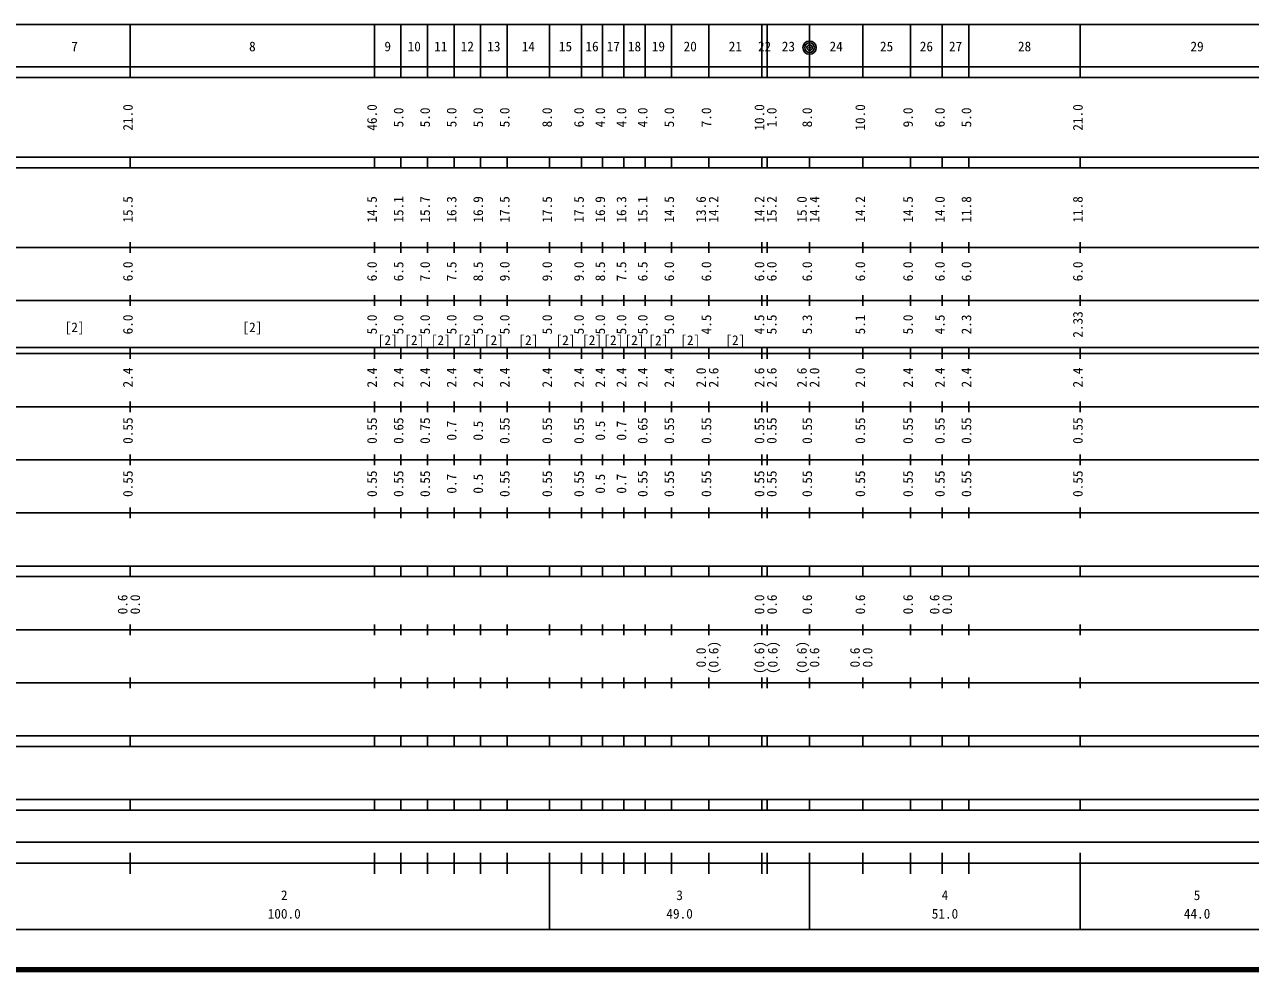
# Model space of a CAD drawing. Units: millimetres on the paper, enlarged 1000 times. Extents: x 40000 to 680000, y 20000 to 380000.
# Drawn here: x 169063 to 400070, y 20000 to 198000 of the extents above; entities that cross this region are included whole.
import ezdxf
from ezdxf.enums import TextEntityAlignment as Align

# ---------------------------------------------------------------- set-up
doc = ezdxf.new("R2010")
doc.units = ezdxf.units.MM
doc.header["$LTSCALE"] = 1000
doc.layers.add('M-TTL', color=2, linetype='Continuous', lineweight=140)
doc.layers.add('M-TTL-BAND', color=7, linetype='Continuous', lineweight=25)
doc.styles.add('ＭＳ ゴシック', font='')
doc.styles.get('ＭＳ ゴシック').set_extended_font_data('MS Gothic')

msp = doc.modelspace()

# ---------------------------------------------------------------- hatches: boundary and pattern name
at = {"layer": 'M-TTL-BAND'}
msp.add_hatch(color=256, dxfattribs=at).paths.add_polyline_path([(316839, 193643, 1), (317139, 193643, 1)])

# ---------------------------------------------------------------- linework, layer by layer
at = {"layer": 'M-TTL'}
msp.add_line((40000, 20000), (680000, 20000), dxfattribs=at)
at = {"layer": 'M-TTL-BAND'}
for p, q in [((68000, 198000), (579000, 198000)), ((189000, 188000), (189000, 198000)), ((235000, 188000), (235000, 198000)), ((240000, 188000), (240000, 198000)), ((245000, 188000), (245000, 198000)), ((250000, 188000), (250000, 198000)), ((255000, 188000), (255000, 198000)), ((260000, 188000), (260000, 198000)), ((268000, 188000), (268000, 198000)), ((274000, 188000), (274000, 198000)), ((278000, 188000), (278000, 198000)), ((282000, 188000), (282000, 198000)), ((286000, 188000), (286000, 198000)), ((291000, 188000), (291000, 198000)), ((298000, 188000), (298000, 198000)), ((308000, 188000), (308000, 198000)), ((309000, 188000), (309000, 198000)), ((317000, 188000), (317000, 198000)), ((327000, 188000), (327000, 198000)), ((336000, 188000), (336000, 198000)), ((342000, 188000), (342000, 198000)), ((347000, 188000), (347000, 198000)), ((368000, 188000), (368000, 198000)), ((40000, 190000), (579000, 190000)), ((40000, 188000), (579000, 188000)), ((40000, 173000), (579000, 173000)), ((40000, 171000), (579000, 171000)), ((189000, 171000), (189000, 173000)), ((235000, 171000), (235000, 173000)), ((240000, 171000), (240000, 173000)), ((245000, 171000), (245000, 173000)), ((250000, 171000), (250000, 173000)), ((255000, 171000), (255000, 173000)), ((260000, 171000), (260000, 173000)), ((268000, 171000), (268000, 173000)), ((274000, 171000), (274000, 173000)), ((278000, 171000), (278000, 173000)), ((282000, 171000), (282000, 173000)), ((286000, 171000), (286000, 173000)), ((291000, 171000), (291000, 173000)), ((298000, 171000), (298000, 173000)), ((308000, 171000), (308000, 173000)), ((309000, 171000), (309000, 173000)), ((317000, 171000), (317000, 173000)), ((327000, 171000), (327000, 173000)), ((336000, 171000), (336000, 173000)), ((342000, 171000), (342000, 173000)), ((347000, 171000), (347000, 173000)), ((368000, 171000), (368000, 173000)), ((40000, 156000), (579000, 156000)), ((189000, 155000), (189000, 157000)), ((235000, 155000), (235000, 157000)), ((240000, 155000), (240000, 157000)), ((245000, 155000), (245000, 157000)), ((250000, 155000), (250000, 157000)), ((255000, 155000), (255000, 157000)), ((260000, 155000), (260000, 157000)), ((268000, 155000), (268000, 157000)), ((274000, 155000), (274000, 157000)), ((278000, 155000), (278000, 157000)), ((282000, 155000), (282000, 157000)), ((286000, 155000), (286000, 157000)), ((291000, 155000), (291000, 157000)), ((298000, 155000), (298000, 157000)), ((308000, 155000), (308000, 157000)), ((309000, 155000), (309000, 157000)), ((317000, 155000), (317000, 157000)), ((327000, 155000), (327000, 157000)), ((336000, 155000), (336000, 157000)), ((342000, 155000), (342000, 157000)), ((347000, 155000), (347000, 157000)), ((368000, 155000), (368000, 157000)), ((46000, 146000), (579000, 146000)), ((189000, 145000), (189000, 147000)), ((235000, 145000), (235000, 147000)), ((240000, 145000), (240000, 147000)), ((245000, 145000), (245000, 147000)), ((250000, 145000), (250000, 147000)), ((255000, 145000), (255000, 147000)), ((260000, 145000), (260000, 147000)), ((268000, 145000), (268000, 147000)), ((274000, 145000), (274000, 147000)), ((278000, 145000), (278000, 147000)), ((282000, 145000), (282000, 147000)), ((286000, 145000), (286000, 147000)), ((291000, 145000), (291000, 147000)), ((298000, 145000), (298000, 147000)), ((308000, 145000), (308000, 147000)), ((309000, 145000), (309000, 147000)), ((317000, 145000), (317000, 147000)), ((327000, 145000), (327000, 147000)), ((336000, 145000), (336000, 147000)), ((342000, 145000), (342000, 147000)), ((347000, 145000), (347000, 147000)), ((368000, 145000), (368000, 147000)), ((52666, 137162), (579666, 137162)), ((189000, 135000), (189000, 137000)), ((235000, 135000), (235000, 137000)), ((240000, 135000), (240000, 137000)), ((245000, 135000), (245000, 137000)), ((250000, 135000), (250000, 137000)), ((255000, 135000), (255000, 137000)), ((260000, 135000), (260000, 137000)), ((268000, 135000), (268000, 137000)), ((274000, 135000), (274000, 137000)), ((278000, 135000), (278000, 137000)), ((282000, 135000), (282000, 137000)), ((286000, 135000), (286000, 137000)), ((291000, 135000), (291000, 137000)), ((298000, 135000), (298000, 137000)), ((308000, 135000), (308000, 137000)), ((309000, 135000), (309000, 137000)), ((317000, 135000), (317000, 137000)), ((327000, 135000), (327000, 137000)), ((336000, 135000), (336000, 137000)), ((342000, 135000), (342000, 137000)), ((347000, 135000), (347000, 137000)), ((368000, 135000), (368000, 137000)), ((52000, 136000), (579000, 136000)), ((46000, 126000), (579000, 126000)), ((189000, 125000), (189000, 127000)), ((235000, 125000), (235000, 127000)), ((240000, 125000), (240000, 127000)), ((245000, 125000), (245000, 127000)), ((250000, 125000), (250000, 127000)), ((255000, 125000), (255000, 127000)), ((260000, 125000), (260000, 127000)), ((268000, 125000), (268000, 127000)), ((274000, 125000), (274000, 127000)), ((278000, 125000), (278000, 127000)), ((282000, 125000), (282000, 127000)), ((286000, 125000), (286000, 127000)), ((291000, 125000), (291000, 127000)), ((298000, 125000), (298000, 127000)), ((308000, 125000), (308000, 127000)), ((309000, 125000), (309000, 127000)), ((317000, 125000), (317000, 127000)), ((327000, 125000), (327000, 127000)), ((336000, 125000), (336000, 127000)), ((342000, 125000), (342000, 127000)), ((347000, 125000), (347000, 127000)), ((368000, 125000), (368000, 127000)), ((52000, 116000), (579000, 116000)), ((189000, 115000), (189000, 117000)), ((235000, 115000), (235000, 117000)), ((240000, 115000), (240000, 117000)), ((245000, 115000), (245000, 117000)), ((250000, 115000), (250000, 117000)), ((255000, 115000), (255000, 117000)), ((260000, 115000), (260000, 117000)), ((268000, 115000), (268000, 117000)), ((274000, 115000), (274000, 117000)), ((278000, 115000), (278000, 117000)), ((282000, 115000), (282000, 117000)), ((286000, 115000), (286000, 117000)), ((291000, 115000), (291000, 117000)), ((298000, 115000), (298000, 117000)), ((308000, 115000), (308000, 117000)), ((309000, 115000), (309000, 117000)), ((317000, 115000), (317000, 117000)), ((327000, 115000), (327000, 117000)), ((336000, 115000), (336000, 117000)), ((342000, 115000), (342000, 117000)), ((347000, 115000), (347000, 117000)), ((368000, 115000), (368000, 117000)), ((189000, 105000), (189000, 107000)), ((235000, 105000), (235000, 107000)), ((240000, 105000), (240000, 107000)), ((245000, 105000), (245000, 107000)), ((250000, 105000), (250000, 107000)), ((255000, 105000), (255000, 107000)), ((260000, 105000), (260000, 107000)), ((268000, 105000), (268000, 107000)), ((274000, 105000), (274000, 107000)), ((278000, 105000), (278000, 107000)), ((282000, 105000), (282000, 107000)), ((286000, 105000), (286000, 107000)), ((291000, 105000), (291000, 107000)), ((298000, 105000), (298000, 107000)), ((308000, 105000), (308000, 107000)), ((309000, 105000), (309000, 107000)), ((317000, 105000), (317000, 107000)), ((327000, 105000), (327000, 107000)), ((336000, 105000), (336000, 107000)), ((342000, 105000), (342000, 107000)), ((347000, 105000), (347000, 107000)), ((368000, 105000), (368000, 107000)), ((46000, 106000), (579000, 106000)), ((40000, 96000), (579000, 96000)), ((189000, 94000), (189000, 96000)), ((235000, 94000), (235000, 96000)), ((240000, 94000), (240000, 96000)), ((245000, 94000), (245000, 96000)), ((250000, 94000), (250000, 96000)), ((255000, 94000), (255000, 96000)), ((260000, 94000), (260000, 96000)), ((268000, 94000), (268000, 96000)), ((274000, 94000), (274000, 96000)), ((278000, 94000), (278000, 96000)), ((282000, 94000), (282000, 96000)), ((286000, 94000), (286000, 96000)), ((291000, 94000), (291000, 96000)), ((298000, 94000), (298000, 96000)), ((308000, 94000), (308000, 96000)), ((309000, 94000), (309000, 96000)), ((317000, 94000), (317000, 96000)), ((327000, 94000), (327000, 96000)), ((336000, 94000), (336000, 96000)), ((342000, 94000), (342000, 96000)), ((347000, 94000), (347000, 96000)), ((368000, 94000), (368000, 96000)), ((40000, 94000), (579000, 94000)), ((49000, 84000), (579000, 84000)), ((189000, 83000), (189000, 85000)), ((235000, 83000), (235000, 85000)), ((240000, 83000), (240000, 85000)), ((245000, 83000), (245000, 85000)), ((250000, 83000), (250000, 85000)), ((255000, 83000), (255000, 85000)), ((260000, 83000), (260000, 85000)), ((268000, 83000), (268000, 85000)), ((274000, 83000), (274000, 85000)), ((278000, 83000), (278000, 85000)), ((282000, 83000), (282000, 85000)), ((286000, 83000), (286000, 85000)), ((291000, 83000), (291000, 85000)), ((298000, 83000), (298000, 85000)), ((308000, 83000), (308000, 85000)), ((309000, 83000), (309000, 85000)), ((317000, 83000), (317000, 85000)), ((327000, 83000), (327000, 85000)), ((336000, 83000), (336000, 85000)), ((342000, 83000), (342000, 85000)), ((347000, 83000), (347000, 85000)), ((368000, 83000), (368000, 85000)), ((40000, 74000), (579000, 74000)), ((189000, 73000), (189000, 75000)), ((235000, 73000), (235000, 75000)), ((240000, 73000), (240000, 75000)), ((245000, 73000), (245000, 75000)), ((250000, 73000), (250000, 75000)), ((255000, 73000), (255000, 75000)), ((260000, 73000), (260000, 75000)), ((268000, 73000), (268000, 75000)), ((274000, 73000), (274000, 75000)), ((278000, 73000), (278000, 75000)), ((282000, 73000), (282000, 75000)), ((286000, 73000), (286000, 75000)), ((291000, 73000), (291000, 75000)), ((298000, 73000), (298000, 75000)), ((308000, 73000), (308000, 75000)), ((309000, 73000), (309000, 75000)), ((317000, 73000), (317000, 75000)), ((327000, 73000), (327000, 75000)), ((336000, 73000), (336000, 75000)), ((342000, 73000), (342000, 75000)), ((347000, 73000), (347000, 75000)), ((368000, 73000), (368000, 75000)), ((40000, 64000), (579000, 64000)), ((189000, 62000), (189000, 64000)), ((235000, 62000), (235000, 64000)), ((240000, 62000), (240000, 64000)), ((245000, 62000), (245000, 64000)), ((250000, 62000), (250000, 64000)), ((255000, 62000), (255000, 64000)), ((260000, 62000), (260000, 64000)), ((268000, 62000), (268000, 64000)), ((274000, 62000), (274000, 64000)), ((278000, 62000), (278000, 64000)), ((282000, 62000), (282000, 64000)), ((286000, 62000), (286000, 64000)), ((291000, 62000), (291000, 64000)), ((298000, 62000), (298000, 64000)), ((308000, 62000), (308000, 64000)), ((309000, 62000), (309000, 64000)), ((317000, 62000), (317000, 64000)), ((327000, 62000), (327000, 64000)), ((336000, 62000), (336000, 64000)), ((342000, 62000), (342000, 64000)), ((347000, 62000), (347000, 64000)), ((368000, 62000), (368000, 64000)), ((40000, 62000), (579000, 62000)), ((40000, 52000), (579000, 52000)), ((189000, 50000), (189000, 52000)), ((235000, 50000), (235000, 52000)), ((240000, 50000), (240000, 52000)), ((245000, 50000), (245000, 52000)), ((250000, 50000), (250000, 52000)), ((255000, 50000), (255000, 52000)), ((260000, 50000), (260000, 52000)), ((268000, 50000), (268000, 52000)), ((274000, 50000), (274000, 52000)), ((278000, 50000), (278000, 52000)), ((282000, 50000), (282000, 52000)), ((286000, 50000), (286000, 52000)), ((291000, 50000), (291000, 52000)), ((298000, 50000), (298000, 52000)), ((308000, 50000), (308000, 52000)), ((309000, 50000), (309000, 52000)), ((317000, 50000), (317000, 52000)), ((327000, 50000), (327000, 52000)), ((336000, 50000), (336000, 52000)), ((342000, 50000), (342000, 52000)), ((347000, 50000), (347000, 52000)), ((368000, 50000), (368000, 52000)), ((40000, 50000), (579000, 50000)), ((71000, 44000), (557000, 44000)), ((189000, 38000), (189000, 42000)), ((235000, 38000), (235000, 42000)), ((240000, 38000), (240000, 42000)), ((245000, 38000), (245000, 42000)), ((250000, 38000), (250000, 42000)), ((255000, 38000), (255000, 42000)), ((260000, 38000), (260000, 42000)), ((268000, 27500), (268000, 42000)), ((274000, 38000), (274000, 42000)), ((278000, 38000), (278000, 42000)), ((282000, 38000), (282000, 42000)), ((286000, 38000), (286000, 42000)), ((291000, 38000), (291000, 42000)), ((298000, 38000), (298000, 42000)), ((308000, 38000), (308000, 42000)), ((309000, 38000), (309000, 42000)), ((317000, 27500), (317000, 42000)), ((327000, 38000), (327000, 42000)), ((336000, 38000), (336000, 42000)), ((342000, 38000), (342000, 42000)), ((347000, 38000), (347000, 42000)), ((368000, 27500), (368000, 42000)), ((40000, 40000), (579000, 40000)), ((68000, 27500), (579000, 27500))]:
    msp.add_line(p, q, dxfattribs=at)
msp.add_lwpolyline([(316839, 193643, 1), (317139, 193643, 1)], format="xyb", close=True, dxfattribs=at)
for radius in [1250, 900, 500, 150]:
    msp.add_circle((316989, 193643), radius, dxfattribs=at)

# ---------------------------------------------------------------- texts
at = {"layer": 'M-TTL-BAND', "style": 'ＭＳ ゴシック'}
for s, p in [('7', (178500, 192405)), ('8', (212000, 192405)), ('9', (237500, 192405)), ('10', (242500, 192405)), ('11', (247500, 192405)), ('12', (252500, 192405)), ('13', (257500, 192405)), ('14', (264000, 192405)), ('15', (271000, 192405)), ('16', (276000, 192405)), ('17', (280000, 192405)), ('18', (284000, 192405)), ('19', (288500, 192405)), ('20', (294500, 192405)), ('21', (303000, 192405)), ('22', (308500, 192405)), ('23', (313000, 192405)), ('24', (322000, 192405)), ('25', (331500, 192405)), ('26', (339000, 192405)), ('27', (344500, 192405)), ('28', (357500, 192405)), ('29', (390000, 192405)), ('[2]', (178500, 139500)), ('[2]', (212000, 139500)), ('[2]', (237500, 137076)), ('[2]', (242500, 137076)), ('[2]', (247500, 137076)), ('[2]', (252500, 137076)), ('[2]', (257500, 137076)), ('[2]', (264000, 137076)), ('[2]', (271000, 137076)), ('[2]', (276000, 137076)), ('[2]', (280000, 137076)), ('[2]', (284000, 137076)), ('[2]', (288500, 137024)), ('[2]', (294500, 137076)), ('[2]', (303000, 137076)), ('2', (218000, 32523)), ('3', (292500, 32523)), ('4', (342500, 32523)), ('5', (390000, 32523)), ('100.0', (218000, 29033)), ('49.0', (292500, 29033)), ('51.0', (342500, 29033)), ('44.0', (390000, 29033))]:
    msp.add_text(s, height=1833, dxfattribs=at).set_placement(p, align=Align.BOTTOM_CENTER)
for s, p in [('21.0', (190000, 180500)), ('46.0', (236000, 180500)), ('10.0', (309000, 180500)), ('10.0', (328000, 180500)), ('21.0', (369000, 180500)), ('5.0', (241000, 180500)), ('5.0', (246000, 180500)), ('5.0', (251000, 180500)), ('5.0', (256000, 180500)), ('5.0', (261000, 180500)), ('8.0', (269000, 180500)), ('6.0', (275000, 180500)), ('4.0', (279000, 180500)), ('4.0', (283000, 180500)), ('4.0', (287000, 180500)), ('5.0', (292000, 180500)), ('7.0', (299000, 180500)), ('1.0', (311315, 180500)), ('8.0', (318000, 180500)), ('9.0', (337000, 180500)), ('6.0', (343000, 180500)), ('5.0', (348000, 180500)), ('15.5', (190000, 163174)), ('14.5', (236000, 163174)), ('15.1', (241000, 163174)), ('15.7', (246000, 163174)), ('16.3', (251000, 163174)), ('16.9', (256000, 163174)), ('17.5', (261000, 163174)), ('17.5', (269000, 163174)), ('17.5', (275000, 163174)), ('16.9', (279000, 163174)), ('16.3', (283000, 163174)), ('15.1', (287000, 163174)), ('14.5', (292000, 163174)), ('13.6', (298000, 163174)), ('14.2', (300370, 163174)), ('14.2', (309000, 163174)), ('15.2', (311315, 163174)), ('15.0', (317000, 163174)), ('14.4', (319370, 163174)), ('14.2', (328000, 163174)), ('14.5', (337000, 163174)), ('14.0', (343000, 163174)), ('11.8', (348000, 163174)), ('11.8', (369000, 163174)), ('6.0', (190000, 151500)), ('6.0', (236000, 151500)), ('6.5', (241000, 151500)), ('7.0', (246000, 151500)), ('7.5', (251000, 151500)), ('8.5', (256000, 151500)), ('9.0', (261000, 151500)), ('9.0', (269000, 151500)), ('9.0', (275000, 151500)), ('8.5', (279000, 151500)), ('7.5', (283000, 151500)), ('6.5', (287000, 151500)), ('6.0', (292000, 151500)), ('6.0', (299000, 151500)), ('6.0', (309000, 151500)), ('6.0', (311315, 151500)), ('6.0', (318000, 151500)), ('6.0', (328000, 151500)), ('6.0', (337000, 151500)), ('6.0', (343000, 151500)), ('6.0', (348000, 151500)), ('6.0', (369000, 151500)), ('6.0', (190000, 141500)), ('5.0', (236000, 141500)), ('5.0', (241000, 141500)), ('5.0', (246000, 141500)), ('5.0', (251000, 141500)), ('5.0', (256000, 141500)), ('5.0', (261000, 141500)), ('5.0', (269000, 141500)), ('5.0', (275000, 141500)), ('5.0', (279000, 141500)), ('5.0', (283000, 141500)), ('5.0', (287000, 141500)), ('5.0', (292000, 141500)), ('5.1', (328000, 141500)), ('5.0', (337000, 141500)), ('2.33', (369000, 141500)), ('4.5', (299000, 141500)), ('4.5', (309000, 141500)), ('5.5', (311315, 141500)), ('5.3', (318000, 141500)), ('4.5', (343000, 141500)), ('2.3', (348000, 141500)), ('2.4', (190000, 131500)), ('2.4', (236000, 131500)), ('2.4', (241000, 131500)), ('2.4', (246000, 131500)), ('2.4', (251000, 131500)), ('2.4', (256000, 131500)), ('2.4', (261000, 131500)), ('2.4', (269000, 131500)), ('2.4', (275000, 131500)), ('2.4', (279000, 131500)), ('2.4', (283000, 131500)), ('2.4', (287000, 131500)), ('2.4', (292000, 131500)), ('2.0', (298000, 131500)), ('2.6', (300370, 131500)), ('2.6', (309000, 131500)), ('2.6', (311315, 131500)), ('2.6', (317000, 131500)), ('2.0', (319370, 131500)), ('2.0', (328000, 131500)), ('2.4', (337000, 131500)), ('2.4', (343000, 131500)), ('2.4', (348000, 131500)), ('2.4', (369000, 131500)), ('0.55', (190000, 121500)), ('0.55', (236000, 121500)), ('0.65', (241000, 121500)), ('0.75', (246000, 121500)), ('0.7', (251000, 121500)), ('0.5', (256000, 121500)), ('0.55', (261000, 121500)), ('0.55', (269000, 121500)), ('0.55', (275000, 121500)), ('0.5', (279000, 121500)), ('0.7', (283000, 121500)), ('0.65', (287000, 121500)), ('0.55', (292000, 121500)), ('0.55', (299000, 121500)), ('0.55', (309000, 121500)), ('0.55', (311315, 121500)), ('0.55', (318000, 121500)), ('0.55', (328000, 121500)), ('0.55', (337000, 121500)), ('0.55', (343000, 121500)), ('0.55', (348000, 121500)), ('0.55', (369000, 121500)), ('0.55', (190000, 111500)), ('0.55', (236000, 111500)), ('0.55', (241000, 111500)), ('0.55', (246000, 111500)), ('0.7', (251000, 111500)), ('0.5', (256000, 111500)), ('0.55', (261000, 111500)), ('0.55', (269000, 111500)), ('0.55', (275000, 111500)), ('0.5', (279000, 111500)), ('0.7', (283000, 111500)), ('0.55', (287000, 111500)), ('0.55', (292000, 111500)), ('0.55', (299000, 111500)), ('0.55', (309000, 111500)), ('0.55', (311315, 111500)), ('0.55', (318000, 111500)), ('0.55', (328000, 111500)), ('0.55', (337000, 111500)), ('0.55', (343000, 111500)), ('0.55', (348000, 111500)), ('0.55', (369000, 111500)), ('0.6', (189000, 88764)), ('0.0', (191370, 88764)), ('0.0', (309000, 88764)), ('0.6', (311370, 88764)), ('0.6', (318000, 88764)), ('0.6', (328000, 88764)), ('0.6', (337000, 88764)), ('0.6', (342000, 88764)), ('0.0', (344370, 88764)), ('(0.6)', (300370, 78764)), ('(0.6)', (309000, 78764)), ('(0.6)', (311501, 78764)), ('(0.6)', (317000, 78764)), ('0.0', (298000, 78764)), ('0.6', (319370, 78764)), ('0.6', (327000, 78764)), ('0.0', (329370, 78764))]:
    msp.add_text(s, height=1833, rotation=90, dxfattribs=at).set_placement(p, align=Align.BOTTOM_CENTER)

doc.saveas('drawing.dxf')
